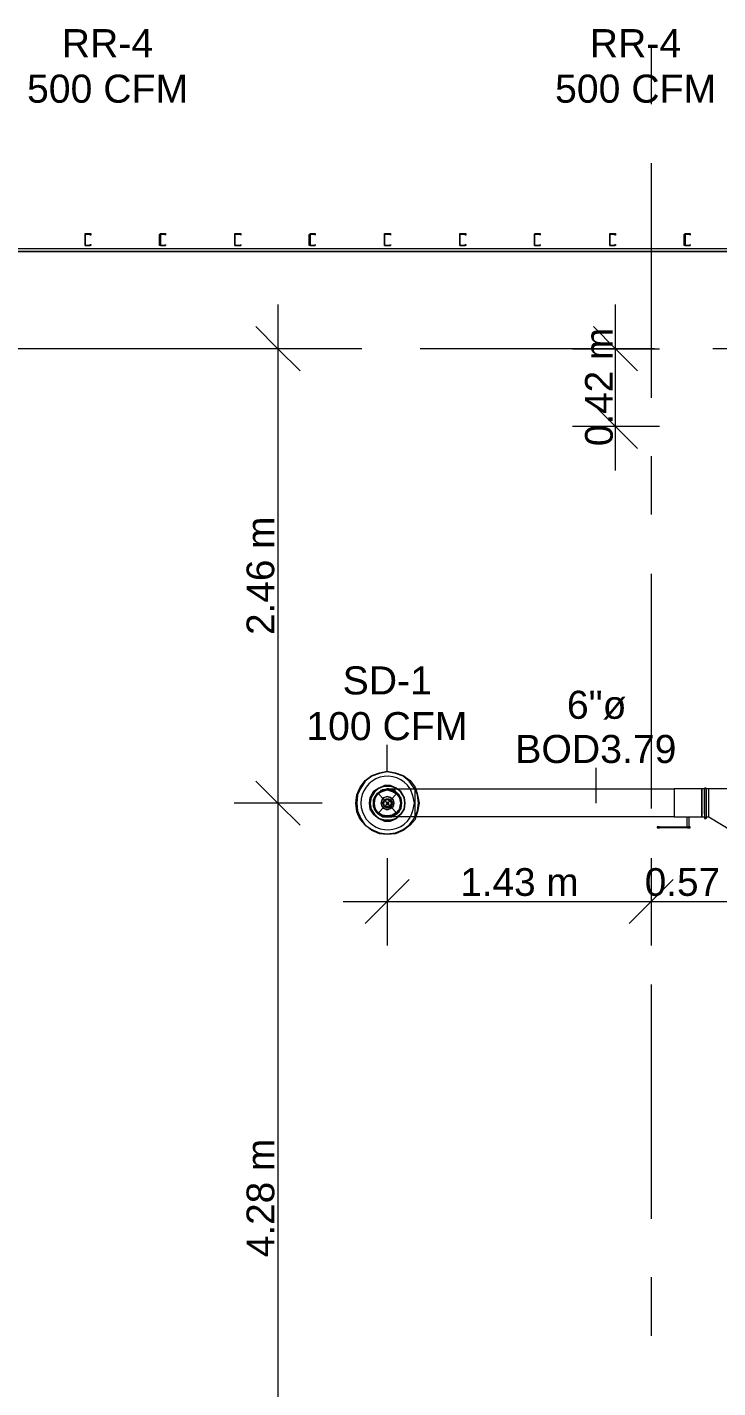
# Model space of a CAD drawing. Header units: metres. Extents: x -2 to 237, y -8 to 52.
# Drawn here: x 50.23 to 53.97, y 28.02 to 35.38 of the extents above; entities that cross this region are included whole.
import ezdxf

# ---------------------------------------------------------------- set-up
doc = ezdxf.new("R2010")
doc.units = ezdxf.units.M
doc.layers.add('HVAC - Ductos', color=5, linetype='Continuous', lineweight=0)
doc.layers.add('PDF3_Text', color=7, linetype='Continuous', lineweight=0)
doc.layers.add('PDF3_Geometry', color=7, linetype='Continuous', lineweight=0, true_color=0xaaaaaa)
doc.styles.add('PDF Helvetica', font='')
doc.styles.get('PDF Helvetica').set_extended_font_data('Helvetica')

msp = doc.modelspace()

# ---------------------------------------------------------------- linework, layer by layer
at = {"layer": 'HVAC - Ductos', "lineweight": 0}
for points in [[(51.5861, 33.8812), (51.5861, 31.1816), (51.5861, 26.9007), (51.5861, 23.0049)], [(53.4149, 32.9829), (53.4149, 33.8812)], [(51.7053, 33.5237), (51.5861, 33.6429), (51.4669, 33.7621)], [(53.2957, 33.7621), (53.4149, 33.6429), (53.5341, 33.5237)], [(51.8245, 33.6429), (51.5861, 33.6429), (51.3478, 33.6429)], [(53.1811, 33.6429), (53.4149, 33.6429), (53.6532, 33.6429)], [(53.2957, 33.3403), (53.4149, 33.2212), (53.5341, 33.102)], [(53.6532, 33.2212), (53.4149, 33.2212), (53.1811, 33.2212)], [(52.1774, 31.3558), (52.1774, 31.4979)], [(52.3332, 31.1083), (52.3286, 31.0945), (52.3011, 31.0624), (52.2645, 31.0349), (52.2232, 31.0166), (52.1774, 31.012), (52.1361, 31.0166), (52.0949, 31.0349), (52.0582, 31.0624), (52.0307, 31.0945), (52.0123, 31.1358), (52.0078, 31.1816), (52.0123, 31.2274), (52.0307, 31.2687), (52.0582, 31.3053), (52.0949, 31.3328), (52.1361, 31.3466), (52.1774, 31.3558), (52.2232, 31.3466), (52.2645, 31.3328), (52.3011, 31.3053), (52.3286, 31.2687), (52.3332, 31.2595)], [(52.182, 31.2595), (52.1911, 31.2595), (52.2141, 31.2595), (52.2462, 31.2595), (52.2873, 31.2595), (52.3286, 31.2595), (52.3241, 31.2641), (52.2965, 31.3007), (52.2645, 31.3283), (52.2232, 31.342), (52.1774, 31.3512), (52.1361, 31.342), (52.0949, 31.3283), (52.0582, 31.3007), (52.0353, 31.2641), (52.0169, 31.2274), (52.0123, 31.1816), (52.0169, 31.1403), (52.0353, 31.0991), (52.0582, 31.0624), (52.0949, 31.0395), (52.1361, 31.0211), (52.1774, 31.0166), (52.2232, 31.0211), (52.2645, 31.0395), (52.2965, 31.0624), (52.3241, 31.0991), (52.3286, 31.1083), (52.3103, 31.1083), (52.2691, 31.1083), (52.2324, 31.1083), (52.2049, 31.1083), (52.1865, 31.1083), (52.182, 31.1083)], [(53.3095, 31.1816), (53.3095, 31.3741)], [(51.7053, 31.0624), (51.5861, 31.1816), (51.4669, 31.3007)], [(52.127, 31.1266), (52.1132, 31.1449), (52.1041, 31.1633), (52.1041, 31.1816), (52.1041, 31.1999), (52.1132, 31.2183), (52.127, 31.232), (52.1407, 31.2458), (52.127, 31.2366), (52.1132, 31.2183), (52.1086, 31.1999), (52.1041, 31.1816), (52.1086, 31.1633), (52.1132, 31.1449), (52.127, 31.1312), (52.1407, 31.1174), (52.1591, 31.1128), (52.1774, 31.1083), (52.1957, 31.1128), (52.2141, 31.1174), (52.2324, 31.1312), (52.2416, 31.1449), (52.2507, 31.1633), (52.2507, 31.1816), (52.2507, 31.1999), (52.2416, 31.2183), (52.2324, 31.232), (52.2095, 31.2504), (52.2049, 31.255)], [(52.1224, 31.2366), (52.1086, 31.2137), (52.1086, 31.2091), (52.1041, 31.1816), (52.1086, 31.2091), (52.1041, 31.1816), (52.1086, 31.1541), (52.127, 31.1266), (52.1499, 31.1128), (52.1774, 31.1083), (52.2095, 31.1128), (52.2324, 31.1266), (52.2507, 31.1541), (52.2553, 31.1816), (52.2507, 31.1541), (52.2462, 31.1495), (52.2324, 31.1312), (52.2095, 31.1174)], [(52.2462, 31.1541), (52.2278, 31.1312), (52.2049, 31.1174), (52.1774, 31.1128), (52.1499, 31.1174), (52.127, 31.1312), (52.1132, 31.1541), (52.1086, 31.1816), (52.1132, 31.2091), (52.127, 31.232), (52.1499, 31.2458), (52.1774, 31.255), (52.2049, 31.2458), (52.2278, 31.232), (52.2462, 31.2091), (52.2507, 31.1816), (52.2462, 31.1587), (52.2507, 31.1816), (52.2462, 31.2091)], [(52.1086, 31.2091), (52.127, 31.2366), (52.1453, 31.2504)], [(52.1086, 31.2137), (52.1086, 31.2091), (52.1086, 31.2137), (52.1132, 31.2183), (52.127, 31.2366), (52.1407, 31.2458)], [(52.1132, 31.2137), (52.127, 31.232), (52.1499, 31.2504), (52.1499, 31.255)], [(52.1774, 31.2595), (52.1499, 31.2504), (52.127, 31.2366)], [(52.1407, 31.2504), (52.1407, 31.2458), (52.1591, 31.255), (52.1407, 31.2458)], [(52.1499, 31.2504), (52.1407, 31.2504)], [(52.1865, 31.2595), (52.1774, 31.2595), (52.1591, 31.255), (52.1499, 31.255)], [(52.1545, 31.255), (52.1774, 31.2595), (52.1591, 31.255), (52.1774, 31.255), (52.1957, 31.255), (52.2141, 31.2458), (52.2324, 31.232), (52.2462, 31.2137), (52.2507, 31.2091), (52.2553, 31.1816), (52.2507, 31.2091), (52.2324, 31.2366), (52.2095, 31.2504), (52.1774, 31.2595), (52.2095, 31.2504), (52.2324, 31.2366), (52.2507, 31.2091)], [(52.1545, 31.2504), (52.1774, 31.255), (52.2049, 31.2504)], [(52.182, 31.1083), (52.1774, 31.1083), (52.1865, 31.1083), (52.2003, 31.1083), (52.2186, 31.1174), (52.2324, 31.1266), (52.2462, 31.1449), (52.2507, 31.1633), (52.2553, 31.1816), (52.2507, 31.1999), (52.2462, 31.2183), (52.2324, 31.2366), (52.2186, 31.2504), (52.2003, 31.255), (52.1865, 31.2595), (52.1774, 31.2595), (52.182, 31.2595)], [(52.3011, 31.2595), (52.3149, 31.2228), (52.3241, 31.1816), (52.3149, 31.1403), (52.3011, 31.1037)], [(52.3286, 31.1083), (52.3424, 31.1403), (52.347, 31.1816), (52.3424, 31.2274), (52.3286, 31.2595)], [(53.8045, 31.0533), (53.8091, 31.0533), (53.8137, 31.0533), (53.8137, 31.1083), (53.8824, 31.1083), (53.8824, 31.1174), (53.8824, 31.1266), (53.8824, 31.1449), (53.8824, 31.1633), (53.8824, 31.1816), (53.8824, 31.1999), (53.8824, 31.2183), (53.8824, 31.2366), (53.8824, 31.2458), (53.8824, 31.255), (53.8824, 31.2595), (53.7311, 31.2595), (53.7311, 31.255), (53.7311, 31.2458), (53.7311, 31.2366), (53.7311, 31.2183), (53.7311, 31.1999), (53.7311, 31.1816), (53.7311, 31.1633), (53.7311, 31.1449), (53.7311, 31.1266), (53.7311, 31.1174), (53.7311, 31.1083), (52.3286, 31.1083), (52.3286, 31.1174), (52.3286, 31.1266), (52.3286, 31.1449), (52.3286, 31.1633), (52.3286, 31.1816), (52.3286, 31.1999), (52.3286, 31.2183), (52.3286, 31.2366), (52.3286, 31.2458), (52.3286, 31.255), (52.3286, 31.2595), (53.7311, 31.2595), (53.7311, 31.255), (53.7311, 31.2458), (53.7311, 31.2366), (53.7311, 31.2183), (53.7311, 31.1999), (53.7311, 31.1816), (53.7311, 31.1633), (53.7311, 31.1449), (53.7311, 31.1266), (53.7311, 31.1174), (53.7311, 31.1083), (53.7999, 31.1083), (53.7999, 31.0533)], [(52.3286, 31.1083), (52.3286, 31.1174), (52.3286, 31.1266), (52.3286, 31.1449), (52.3286, 31.1633), (52.3286, 31.1816), (52.3286, 31.1999), (52.3286, 31.2183), (52.3286, 31.2366), (52.3286, 31.2458), (52.3286, 31.255), (52.3286, 31.2595)], [(52.3332, 31.2595), (52.3424, 31.2274), (52.3516, 31.1816), (52.3424, 31.1358), (52.3332, 31.1083)], [(53.8962, 31.122), (53.8962, 31.1266), (53.8962, 31.1449), (53.8962, 31.1633), (53.8962, 31.1816), (53.8962, 31.1999), (53.8962, 31.2183), (53.8962, 31.2366), (53.8962, 31.2458), (53.8962, 31.255), (53.8962, 31.2595), (53.8824, 31.2595), (53.8824, 31.255), (53.8824, 31.2458), (53.8824, 31.2366), (53.8824, 31.2183), (53.8824, 31.1999), (53.8824, 31.1816), (53.8824, 31.1633), (53.8824, 31.1449), (53.8824, 31.1266), (53.8824, 31.1174), (53.8824, 31.1083), (53.8962, 31.1083), (53.8962, 31.1037), (53.8962, 31.0991)], [(53.8962, 31.2595), (53.8962, 31.2641), (53.8962, 31.2595), (53.8962, 31.255), (53.8962, 31.2412), (53.8962, 31.2228), (53.8962, 31.2045), (53.8962, 31.1816), (53.8962, 31.1587), (53.8962, 31.1403), (53.8962, 31.122), (53.8962, 31.1128), (53.8962, 31.1037), (53.8962, 31.0991), (53.9053, 31.0991)], [(53.9053, 31.2641), (53.8962, 31.2641)], [(53.9053, 31.2595), (53.9053, 31.2641), (53.9053, 31.2595), (53.9053, 31.255), (53.9053, 31.2412), (53.9053, 31.2228), (53.9053, 31.2045), (53.9053, 31.1816), (53.9053, 31.1587), (53.9053, 31.1403), (53.9053, 31.122), (53.9053, 31.1128), (53.9053, 31.1037), (53.9053, 31.0991), (53.9053, 31.1037), (53.9053, 31.1083), (53.9191, 31.1083), (53.9191, 31.1174), (53.9191, 31.1266), (53.9191, 31.1449), (53.9191, 31.1633), (53.9191, 31.1816), (53.9191, 31.1999), (53.9191, 31.2183), (53.9191, 31.2366), (53.9191, 31.2458), (53.9191, 31.255), (53.9191, 31.2595), (53.9053, 31.2595), (53.9053, 31.255), (53.9053, 31.2458), (53.9053, 31.2366)], [(53.9191, 31.1083), (54.0474, 31.0303), (54.0474, 31.0349), (54.0474, 31.0533), (54.0474, 31.0762), (54.0474, 31.1083), (54.0474, 31.1816), (54.0474, 31.2091), (54.0474, 31.2366), (54.0474, 31.2504), (54.0474, 31.2595), (53.9191, 31.2595)], [(51.8245, 31.1816), (51.5861, 31.1816), (51.3478, 31.1816)], [(52.1865, 31.1083), (52.1774, 31.1083), (52.1591, 31.1083), (52.1499, 31.1128), (52.1407, 31.1174), (52.127, 31.1266), (52.1132, 31.1449), (52.1086, 31.1495), (52.1086, 31.1541), (52.1041, 31.1633), (52.1041, 31.1816), (52.1041, 31.1999), (52.1086, 31.2091)], [(53.9053, 31.2228), (53.9053, 31.2183), (53.9053, 31.1999), (53.9053, 31.1816), (53.9053, 31.1633), (53.9053, 31.1449), (53.9053, 31.1403)], [(53.9191, 31.2091), (53.9191, 31.2137)], [(52.1086, 31.1541), (52.1086, 31.1495), (52.1224, 31.1312)], [(52.1086, 31.1495), (52.1086, 31.1541)], [(52.1499, 31.1174), (52.127, 31.1312), (52.1132, 31.1495)], [(52.1774, 31.1083), (52.1591, 31.1083), (52.1407, 31.1174), (52.127, 31.1266), (52.1453, 31.1128)], [(52.2507, 31.1541), (52.2324, 31.1266), (52.2095, 31.1128)], [(53.8045, 31.1083), (53.8091, 31.1083), (53.8137, 31.1083)], [(53.8962, 31.1174), (53.8962, 31.1128)], [(53.9053, 31.1266), (53.9053, 31.122)], [(53.9053, 31.1174), (53.9053, 31.1128)], [(53.9191, 31.1495), (53.9191, 31.1541)], [(53.6395, 31.0533), (53.6395, 31.0487)], [(53.6532, 31.0533), (53.8045, 31.0533), (53.8091, 31.0533), (53.8137, 31.0533), (53.8183, 31.0533), (53.8137, 31.0533), (53.8091, 31.0533)], [(53.8045, 31.0487), (53.8091, 31.0487), (53.8137, 31.0487), (53.8183, 31.0487), (53.8137, 31.0487), (53.8091, 31.0487), (53.8045, 31.0487), (53.6532, 31.0487)], [(53.8183, 31.0487), (53.8183, 31.0533)], [(52.1774, 30.8837), (52.1774, 30.6499), (52.1774, 30.4116)], [(53.6074, 30.8837), (53.6074, 30.6499), (53.6074, 30.4116)], [(52.2965, 30.7691), (52.1774, 30.6499), (52.0582, 30.5308)], [(53.7266, 30.7691), (53.6074, 30.6499), (53.4882, 30.5308)], [(51.9391, 30.6499), (53.6074, 30.6499), (54.1757, 30.6499), (56.417, 30.6499)]]:
    msp.add_lwpolyline(points, dxfattribs=at)
msp.add_lwpolyline([(52.3011, 31.2595, 0.765377), (52.0353, 31.1816, 0.743502), (52.3011, 31.1037)], format="xyb", dxfattribs=at)
for points in [[(52.2324, 31.1083), (52.2278, 31.0991), (52.1957, 31.0899), (52.1636, 31.0899), (52.1315, 31.0991), (52.1086, 31.122), (52.0903, 31.1495), (52.0857, 31.1816), (52.0903, 31.2137), (52.1086, 31.2412), (52.1315, 31.2641), (52.1636, 31.2733), (52.1957, 31.2733), (52.2278, 31.2641), (52.2324, 31.2595), (52.2278, 31.2641), (52.1957, 31.2778), (52.1636, 31.2778), (52.1315, 31.2641), (52.1041, 31.2458), (52.0857, 31.2137), (52.0811, 31.1816), (52.0857, 31.1495), (52.1041, 31.122), (52.1315, 31.0991), (52.1636, 31.0854), (52.1957, 31.0854), (52.2278, 31.0991), (52.237, 31.1083), (52.2278, 31.0991), (52.1957, 31.0854), (52.1636, 31.0854), (52.1315, 31.0991), (52.1041, 31.122), (52.0857, 31.1495), (52.0811, 31.1816), (52.0857, 31.2137), (52.1041, 31.2458), (52.1315, 31.2641), (52.1636, 31.2778), (52.1957, 31.2778), (52.2278, 31.2641), (52.2324, 31.2595), (52.2278, 31.2641), (52.1957, 31.2733), (52.1636, 31.2733), (52.1315, 31.2641), (52.1086, 31.2412), (52.0903, 31.2137), (52.0857, 31.1816), (52.0903, 31.1495), (52.1086, 31.122), (52.1315, 31.0991), (52.1636, 31.0899), (52.1957, 31.0899), (52.2278, 31.0991)], [(52.1545, 31.255), (52.1499, 31.2504), (52.1453, 31.2504), (52.1499, 31.2504)], [(52.2691, 31.2137), (52.2507, 31.2412), (52.2324, 31.2595), (52.2507, 31.2458), (52.2324, 31.2595), (52.2507, 31.2412), (52.2691, 31.2137), (52.2736, 31.1816), (52.2691, 31.1495), (52.2736, 31.1816), (52.2691, 31.1495), (52.2507, 31.122), (52.2324, 31.1083), (52.2507, 31.122), (52.2691, 31.1495), (52.2507, 31.122), (52.2691, 31.1495), (52.2736, 31.1816), (52.2691, 31.2137), (52.2736, 31.1816)], [(52.2691, 31.2137), (52.2507, 31.2458)], [(52.1041, 31.1816), (52.1086, 31.1587)], [(52.1499, 31.1999), (52.1453, 31.1816), (52.1499, 31.1999), (52.1591, 31.2137), (52.1774, 31.2183), (52.1957, 31.2137), (52.2095, 31.1999), (52.2141, 31.1816), (52.2095, 31.1999), (52.1957, 31.2137), (52.1774, 31.2183), (52.1636, 31.2137)], [(52.2095, 31.1633), (52.2141, 31.1816), (52.2095, 31.1633), (52.1957, 31.1541), (52.1774, 31.1449), (52.1591, 31.1541), (52.1499, 31.1633), (52.1453, 31.1816), (52.1499, 31.1633), (52.1636, 31.1541), (52.1774, 31.1495), (52.1957, 31.1541)], [(52.1591, 31.1953), (52.1545, 31.1816), (52.1591, 31.1953), (52.1728, 31.2045), (52.1865, 31.2045), (52.2003, 31.1953), (52.2049, 31.1816), (52.2003, 31.1953), (52.1865, 31.2045), (52.1728, 31.2045)], [(52.2003, 31.1678), (52.2049, 31.1816), (52.2003, 31.1678), (52.1865, 31.1587), (52.1728, 31.1587), (52.1591, 31.1678), (52.1545, 31.1816), (52.1591, 31.1678), (52.1728, 31.1587), (52.1865, 31.1587)], [(52.1636, 31.1953), (52.1774, 31.2045), (52.1911, 31.1953), (52.2003, 31.1816), (52.1911, 31.1678), (52.1774, 31.1633), (52.1636, 31.1678), (52.1591, 31.1816)], [(52.1774, 31.1862), (52.1728, 31.1816), (52.1774, 31.1862), (52.182, 31.1862), (52.1865, 31.1816), (52.182, 31.177), (52.1774, 31.177), (52.1728, 31.1816), (52.1774, 31.177), (52.182, 31.177), (52.182, 31.1816), (52.182, 31.1862)], [(52.1453, 31.1128), (52.1499, 31.1128), (52.1545, 31.1128), (52.1499, 31.1128)], [(52.1545, 31.1128), (52.1774, 31.1083), (52.2095, 31.1128), (52.2049, 31.1128), (52.1774, 31.1083)], [(52.237, 31.1083), (52.2507, 31.122)], [(53.6532, 31.0533), (53.6487, 31.0533), (53.6441, 31.0533), (53.6395, 31.0533), (53.6441, 31.0533), (53.6487, 31.0533)], [(53.6532, 31.0487), (53.6487, 31.0487), (53.6441, 31.0487), (53.6395, 31.0487), (53.6441, 31.0487), (53.6487, 31.0487)]]:
    msp.add_lwpolyline(points, close=True, dxfattribs=at)
at = {"layer": 'PDF3_Geometry', "lineweight": 0}
for points in [[(7.0265, 47.888), (58.6399, 47.8834), (58.6399, 35.7008), (48.2128, 35.7008), (48.2128, 35.6871), (58.6399, 35.6871), (58.6399, 34.1837), (45.3206, 34.1837), (44.8348, 34.1837), (44.6515, 34.1837), (41.7273, 34.1837)], [(53.6074, 35.2837), (53.6074, 34.9675)], [(53.6074, 34.6467), (53.6074, 33.377)], [(44.8348, 23.9902), (44.8348, 23.9857), (45.261, 23.9857), (45.3756, 23.9857), (45.3756, 24.1094), (44.8348, 24.1094), (44.8348, 34.0599), (45.3206, 34.0599), (45.3206, 34.1699), (58.6399, 34.1699), (58.6399, 24.0086), (57.0037, 24.0086), (57.0037, 23.9902), (58.6399, 23.9902), (58.6399, 22.5006), (57.5812, 22.5006), (57.5812, 22.4869), (58.6399, 22.4869), (58.6399, 10.1851), (7.0265, 10.1851)], [(58.6399, 34.1699), (45.3206, 34.1699)], [(51.4028, 33.6429), (50.1332, 33.6429)], [(52.0399, 33.6429), (51.7236, 33.6429)], [(53.6257, 33.6429), (52.3561, 33.6429)], [(54.2628, 33.6429), (53.942, 33.6429)], [(53.6074, 33.0608), (53.6074, 32.7445)], [(53.6074, 32.4237), (53.6074, 31.1541)], [(53.6074, 30.8378), (53.6074, 30.5216)], [(53.6074, 30.2007), (53.6074, 28.9312)], [(53.6074, 28.6149), (53.6074, 28.2986)]]:
    msp.add_lwpolyline(points, dxfattribs=at)
for points in [[(50.5411, 34.2021), (50.5411, 34.2616), (50.5411, 34.2662), (50.5732, 34.2662), (50.5732, 34.2571), (50.5686, 34.2571), (50.5686, 34.2616), (50.5411, 34.2616), (50.5411, 34.2021), (50.5686, 34.2021), (50.5686, 34.2066), (50.5732, 34.2066), (50.5732, 34.2021)], [(50.949, 34.2021), (50.9445, 34.2021), (50.9445, 34.2616), (50.949, 34.2662), (50.9766, 34.2662), (50.9766, 34.2571), (50.9766, 34.2616), (50.949, 34.2616), (50.949, 34.2021), (50.9766, 34.2021)], [(51.3524, 34.2021), (51.3524, 34.2616), (51.3524, 34.2662), (51.3845, 34.2662), (51.3845, 34.2571), (51.3845, 34.2616), (51.3524, 34.2616), (51.3524, 34.2021), (51.3845, 34.2021)], [(51.7603, 34.2021), (51.7557, 34.2021), (51.7557, 34.2616), (51.7603, 34.2616), (51.7603, 34.2662), (51.7878, 34.2662), (51.7878, 34.2571), (51.7878, 34.2616), (51.7603, 34.2616), (51.7603, 34.2021), (51.7878, 34.2021)], [(52.1636, 34.2021), (52.1636, 34.2616), (52.1636, 34.2662), (52.1957, 34.2662), (52.1957, 34.2571), (52.1957, 34.2616), (52.1636, 34.2616), (52.1636, 34.2021), (52.1957, 34.2021)], [(52.5715, 34.2021), (52.5715, 34.2616), (52.5715, 34.2662), (52.6036, 34.2662), (52.6036, 34.2571), (52.5991, 34.2571), (52.5991, 34.2616), (52.5715, 34.2616), (52.5715, 34.2021), (52.5991, 34.2021), (52.5991, 34.2066), (52.6036, 34.2066), (52.6036, 34.2021)], [(52.9795, 34.2021), (52.9749, 34.2021), (52.9749, 34.2616), (52.9795, 34.2662), (53.007, 34.2662), (53.007, 34.2571), (53.007, 34.2616), (52.9795, 34.2616), (52.9749, 34.2616), (52.9749, 34.2021), (52.9795, 34.2021), (53.007, 34.2021)], [(53.3828, 34.2021), (53.3828, 34.2616), (53.3828, 34.2662), (53.4149, 34.2662), (53.4149, 34.2571), (53.4103, 34.2571), (53.4103, 34.2616), (53.3828, 34.2616), (53.3828, 34.2021), (53.4103, 34.2021), (53.4103, 34.2066), (53.4149, 34.2066), (53.4149, 34.2021)], [(53.7907, 34.2021), (53.7861, 34.2021), (53.7861, 34.2616), (53.7907, 34.2662), (53.8183, 34.2662), (53.8183, 34.2571), (53.8183, 34.2616), (53.7907, 34.2616), (53.7907, 34.2021), (53.8183, 34.2021)], [(50.9766, 34.2066), (50.9766, 34.2021)], [(51.3845, 34.2066), (51.3845, 34.2021)], [(51.7878, 34.2066), (51.7878, 34.2021)], [(52.1957, 34.2066), (52.1957, 34.2021)], [(53.007, 34.2066), (53.007, 34.2021)], [(53.8183, 34.2066), (53.8183, 34.2021)]]:
    msp.add_lwpolyline(points, close=True, dxfattribs=at)
at = {"layer": 'PDF3_Geometry', "color": 8, "lineweight": 0, "true_color": 0x808080}
msp.add_lwpolyline([(52.2416, 31.2274), (52.2003, 31.255), (52.1545, 31.255), (52.1178, 31.2274), (52.1041, 31.1816), (52.1178, 31.1358), (52.1545, 31.1083), (52.2003, 31.1083), (52.2416, 31.1358), (52.2553, 31.1816)], close=True, dxfattribs=at)
for points in [[(52.127, 31.2366), (52.2324, 31.1266)], [(52.2324, 31.2366), (52.127, 31.1266)]]:
    msp.add_lwpolyline(points, dxfattribs=at)

# ---------------------------------------------------------------- texts
at = {"layer": 'PDF3_Text', "lineweight": 0, "attachment_point": 4, "style": 'PDF Helvetica'}
for s, insert, char_height in [('RR-4', (50.4145, 35.2971), 0.15195), ('RR-4', (53.2746, 35.2971), 0.15195), ('500 CFM', (50.2266, 35.0496), 0.15195), ('500 CFM', (53.0867, 35.0496), 0.15195), ('SD-1', (51.9363, 31.8457), 0.15195), ('6"ø', (53.1509, 31.7128), 0.15195), ('100 CFM', (51.7392, 31.5982), 0.15195), ('BOD3.79', (52.8713, 31.4745), 0.15195), ('1.43 m', (52.5734, 30.7542), 0.15008), ('0.57 m', (53.5726, 30.7542), 0.15008)]:
    msp.add_mtext(s, dxfattribs=dict(at, insert=insert, char_height=char_height))
at = {"layer": 'PDF3_Text', "lineweight": 0, "char_height": 0.15008, "attachment_point": 4, "rotation": 90, "style": 'PDF Helvetica'}
for s, insert in [('0.42 m', (53.3253, 33.115)), ('2.46 m', (51.4919, 32.0928)), ('4.28 m', (51.4919, 28.724))]:
    msp.add_mtext(s, dxfattribs=dict(at, insert=insert))

doc.saveas('drawing.dxf')
